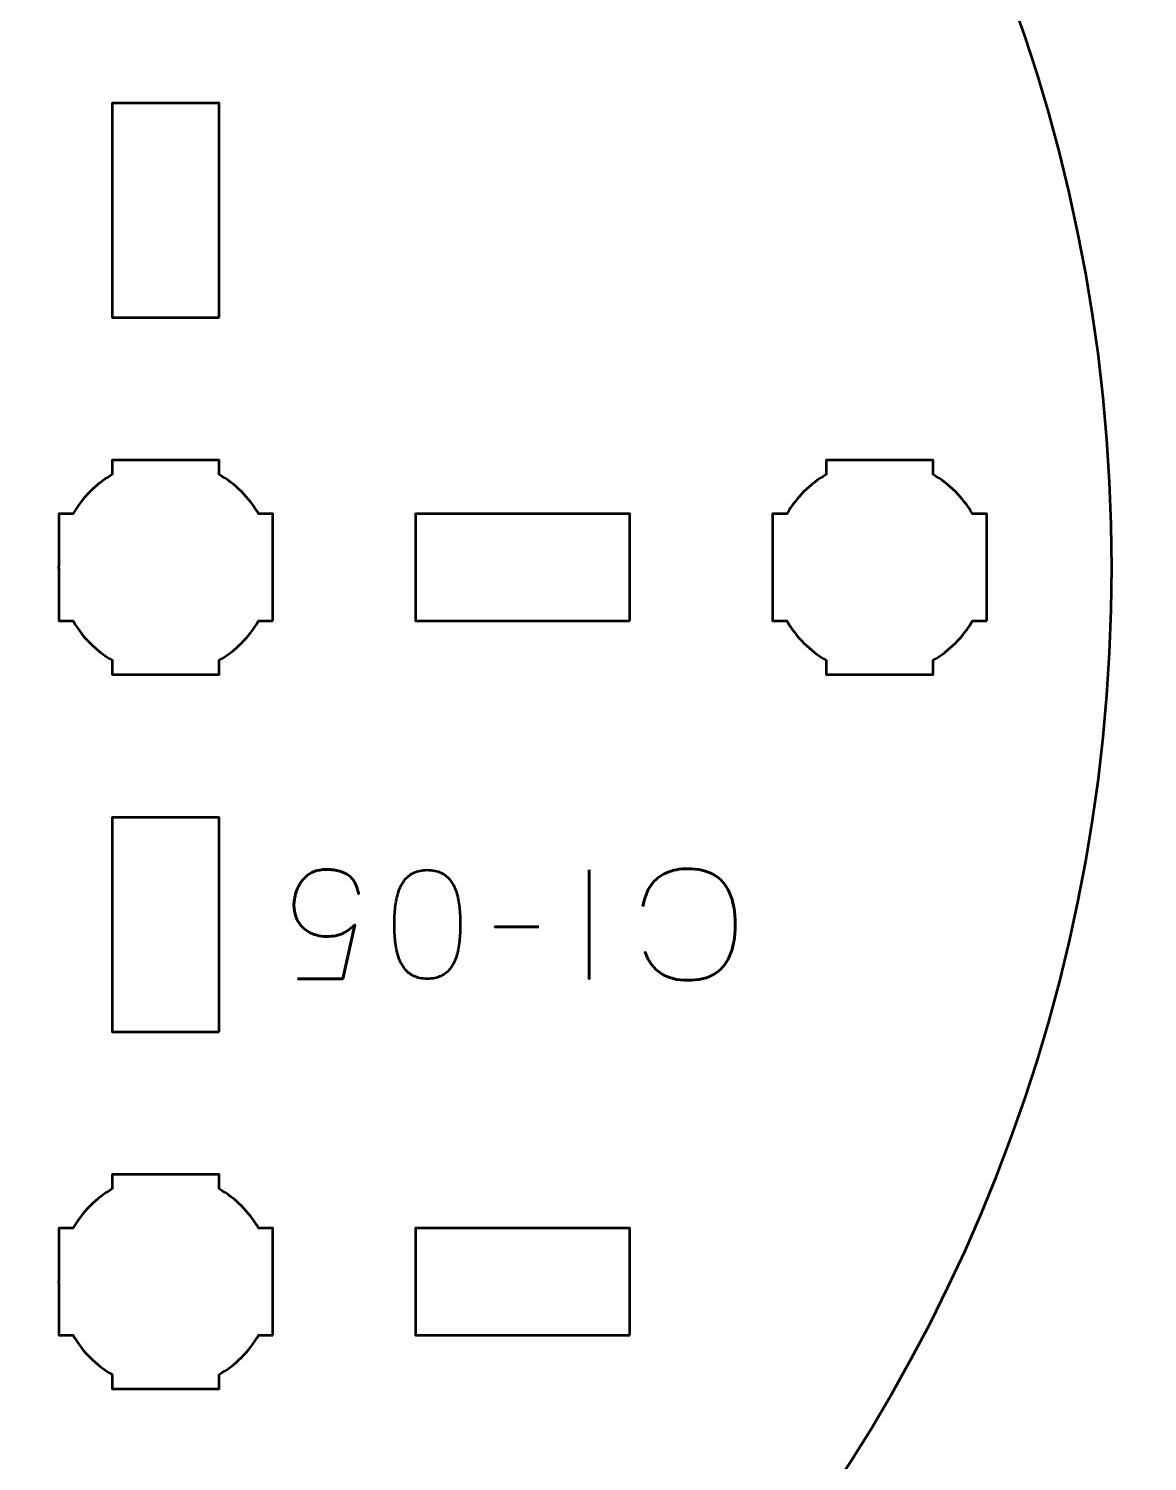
# Model space of a CAD drawing. Header units: centimetres. Extents: x -21.1 to 0, y -29.7 to 0.
# Drawn here: x -7.384 to -4.25, y -13.353 to -9.342 of the extents above; entities that cross this region are included whole.
import ezdxf

# ---------------------------------------------------------------- set-up
doc = ezdxf.new("R2010")
doc.units = ezdxf.units.CM
doc.header["$MEASUREMENT"] = 0
doc.layers.add('Layer 1', color=7, linetype='Continuous')

msp = doc.modelspace()

# ---------------------------------------------------------------- linework, layer by layer
at = {"layer": 'Layer 1', "color": 1, "lineweight": 53}
msp.add_open_spline([(-21.00003, -29.19995), (-21.00003, -29.19995), (-21.00003, -2.29992), (-21.00003, -2.29992), (-21.00003, -2.29992), (-21.00003, -2.21709), (-20.93286, -2.14992), (-20.85003, -2.14992), (-20.85003, -2.14992), (-20.7672, -2.14992), (-20.70003, -2.08275), (-20.70003, -1.99992), (-20.70003, -1.99992), (-20.70003, -1.91709), (-20.7672, -1.84992), (-20.85003, -1.84992), (-20.85003, -1.84992), (-20.93286, -1.84992), (-21.00003, -1.78275), (-21.00003, -1.69992), (-21.00003, -1.69992), (-21.00003, -1.61709), (-20.93286, -1.54992), (-20.85003, -1.54992), (-20.85003, -1.54992), (-20.7672, -1.54992), (-20.70003, -1.48275), (-20.70003, -1.39992), (-20.70003, -1.39992), (-20.70003, -1.31709), (-20.7672, -1.24992), (-20.85003, -1.24992), (-20.85003, -1.24992), (-20.93286, -1.24992), (-21.00003, -1.18275), (-21.00003, -1.09992), (-21.00003, -1.09992), (-21.00003, -1.09992), (-21.00003, -0.49992), (-21.00003, -0.49992), (-21.00003, -0.49992), (-21.00003, -0.22295), (-20.77694, 0.00004), (-20.49994, 0.00004), (-20.49994, 0.00004), (-20.49994, 0.00004), (-0.50008, 0.00004), (-0.50008, 0.00004), (-0.50008, 0.00004), (-0.22294, 0.00004), (0.00002, -0.22295), (0.00002, -0.49992), (0.00002, -0.49992), (0.00002, -0.49992), (0.00002, -29.19995), (0.00002, -29.19995), (0.00002, -29.19995), (0.00002, -29.47695), (-0.22294, -29.70004), (-0.50008, -29.70004), (-0.50008, -29.70004), (-0.50008, -29.70004), (-20.49994, -29.70004), (-20.49994, -29.70004), (-20.49994, -29.70004), (-20.77694, -29.70004), (-21.00003, -29.47695), (-21.00003, -29.19995)], degree=3, knots=[0, 0, 0, 0, 0.0588235, 0.0588235, 0.0588235, 0.0588235, 0.1176471, 0.1176471, 0.1176471, 0.1176471, 0.1764706, 0.1764706, 0.1764706, 0.1764706, 0.2352941, 0.2352941, 0.2352941, 0.2352941, 0.2941176, 0.2941176, 0.2941176, 0.2941176, 0.3529412, 0.3529412, 0.3529412, 0.3529412, 0.4117647, 0.4117647, 0.4117647, 0.4117647, 0.4705882, 0.4705882, 0.4705882, 0.4705882, 0.5294118, 0.5294118, 0.5294118, 0.5294118, 0.5882353, 0.5882353, 0.5882353, 0.5882353, 0.6470588, 0.6470588, 0.6470588, 0.6470588, 0.7058824, 0.7058824, 0.7058824, 0.7058824, 0.7647059, 0.7647059, 0.7647059, 0.7647059, 0.8235294, 0.8235294, 0.8235294, 0.8235294, 0.8823529, 0.8823529, 0.8823529, 0.8823529, 0.9411765, 0.9411765, 0.9411765, 0.9411765, 1, 1, 1, 1], dxfattribs=at)
at = {"layer": 'Layer 1', "color": 3, "lineweight": 53}
msp.add_open_spline([(-9.00004, -15.5), (-11.56769, -15.5), (-13.65, -13.41769), (-13.65, -10.84997), (-13.65, -10.84997), (-13.65, -8.28231), (-11.56769, -6.2), (-9.00004, -6.2), (-9.00004, -6.2), (-6.43231, -6.2), (-4.35, -8.28231), (-4.35, -10.84997), (-4.35, -10.84997), (-4.35, -13.41769), (-6.43231, -15.5), (-9.00004, -15.5)], degree=3, knots=[0, 0, 0, 0, 0.25, 0.25, 0.25, 0.25, 0.5, 0.5, 0.5, 0.5, 0.75, 0.75, 0.75, 0.75, 1, 1, 1, 1], dxfattribs=at)
at = {"layer": 'Layer 1', "lineweight": 53}
for points, knots in [([(-6.85003, -10.15002), (-6.85003, -10.15002), (-7.15003, -10.15002), (-7.15003, -10.15002), (-7.15003, -10.15002), (-7.15003, -10.15002), (-7.15003, -9.55002), (-7.15003, -9.55002), (-7.15003, -9.55002), (-7.15003, -9.55002), (-6.85003, -9.55002), (-6.85003, -9.55002), (-6.85003, -9.55002), (-6.85003, -9.55002), (-6.85003, -10.15002), (-6.85003, -10.15002)], [0, 0, 0, 0, 0.25, 0.25, 0.25, 0.25, 0.5, 0.5, 0.5, 0.5, 0.75, 0.75, 0.75, 0.75, 1, 1, 1, 1]), ([(-6.7, -11.0001), (-6.7, -11.0001), (-6.7402, -11.0001), (-6.7402, -11.0001), (-6.7402, -11.0001), (-6.76653, -11.04562), (-6.80449, -11.08355), (-6.85, -11.10988), (-6.85, -11.10988), (-6.85, -11.10988), (-6.85, -11.1501), (-6.85, -11.1501), (-6.85, -11.1501), (-6.85, -11.1501), (-7.15, -11.1501), (-7.15, -11.1501), (-7.15, -11.1501), (-7.15, -11.1501), (-7.15, -11.10991), (-7.15, -11.10991), (-7.15, -11.10991), (-7.19553, -11.08358), (-7.23352, -11.04563), (-7.25988, -11.0001), (-7.25988, -11.0001), (-7.25988, -11.0001), (-7.3, -11.0001), (-7.3, -11.0001), (-7.3, -11.0001), (-7.3, -11.0001), (-7.3, -10.85468), (-7.3, -10.85468), (-7.3, -10.85468), (-7.3, -10.85468), (-7.30006, -10.85003), (-7.30006, -10.85003), (-7.30006, -10.85003), (-7.30006, -10.85003), (-7.3, -10.84539), (-7.3, -10.84539), (-7.3, -10.84539), (-7.3, -10.84539), (-7.3, -10.7001), (-7.3, -10.7001), (-7.3, -10.7001), (-7.3, -10.7001), (-7.25993, -10.7001), (-7.25993, -10.7001), (-7.25993, -10.7001), (-7.23358, -10.65453), (-7.19558, -10.61652), (-7.15, -10.59016), (-7.15, -10.59016), (-7.15, -10.59016), (-7.15, -10.5501), (-7.15, -10.5501), (-7.15, -10.5501), (-7.15, -10.5501), (-7.00672, -10.5501), (-7.00672, -10.5501), (-7.00672, -10.5501), (-7.00672, -10.5501), (-7.00005, -10.55002), (-7.00005, -10.55002), (-7.00005, -10.55002), (-7.00005, -10.55002), (-6.99337, -10.5501), (-6.99337, -10.5501), (-6.99337, -10.5501), (-6.99337, -10.5501), (-6.85, -10.5501), (-6.85, -10.5501), (-6.85, -10.5501), (-6.85, -10.5501), (-6.85, -10.5902), (-6.85, -10.5902), (-6.85, -10.5902), (-6.80446, -10.61656), (-6.76648, -10.65455), (-6.74015, -10.7001), (-6.74015, -10.7001), (-6.74015, -10.7001), (-6.7, -10.7001), (-6.7, -10.7001), (-6.7, -10.7001), (-6.7, -10.7001), (-6.7, -11.0001), (-6.7, -11.0001)], [0, 0, 0, 0, 0.0454545, 0.0454545, 0.0454545, 0.0454545, 0.0909091, 0.0909091, 0.0909091, 0.0909091, 0.1363636, 0.1363636, 0.1363636, 0.1363636, 0.1818182, 0.1818182, 0.1818182, 0.1818182, 0.2272727, 0.2272727, 0.2272727, 0.2272727, 0.2727273, 0.2727273, 0.2727273, 0.2727273, 0.3181818, 0.3181818, 0.3181818, 0.3181818, 0.3636364, 0.3636364, 0.3636364, 0.3636364, 0.4090909, 0.4090909, 0.4090909, 0.4090909, 0.4545455, 0.4545455, 0.4545455, 0.4545455, 0.5, 0.5, 0.5, 0.5, 0.5454545, 0.5454545, 0.5454545, 0.5454545, 0.5909091, 0.5909091, 0.5909091, 0.5909091, 0.6363636, 0.6363636, 0.6363636, 0.6363636, 0.6818182, 0.6818182, 0.6818182, 0.6818182, 0.7272727, 0.7272727, 0.7272727, 0.7272727, 0.7727273, 0.7727273, 0.7727273, 0.7727273, 0.8181818, 0.8181818, 0.8181818, 0.8181818, 0.8636364, 0.8636364, 0.8636364, 0.8636364, 0.9090909, 0.9090909, 0.9090909, 0.9090909, 0.9545455, 0.9545455, 0.9545455, 0.9545455, 1, 1, 1, 1]), ([(-4.7, -11.0001), (-4.7, -11.0001), (-4.7402, -11.0001), (-4.7402, -11.0001), (-4.7402, -11.0001), (-4.76653, -11.04562), (-4.80449, -11.08355), (-4.85, -11.10988), (-4.85, -11.10988), (-4.85, -11.10988), (-4.85, -11.1501), (-4.85, -11.1501), (-4.85, -11.1501), (-4.85, -11.1501), (-5.15, -11.1501), (-5.15, -11.1501), (-5.15, -11.1501), (-5.15, -11.1501), (-5.15, -11.10991), (-5.15, -11.10991), (-5.15, -11.10991), (-5.19553, -11.08358), (-5.23352, -11.04563), (-5.25988, -11.0001), (-5.25988, -11.0001), (-5.25988, -11.0001), (-5.3, -11.0001), (-5.3, -11.0001), (-5.3, -11.0001), (-5.3, -11.0001), (-5.3, -10.85468), (-5.3, -10.85468), (-5.3, -10.85468), (-5.3, -10.85468), (-5.30006, -10.85003), (-5.30006, -10.85003), (-5.30006, -10.85003), (-5.30006, -10.85003), (-5.3, -10.84539), (-5.3, -10.84539), (-5.3, -10.84539), (-5.3, -10.84539), (-5.3, -10.7001), (-5.3, -10.7001), (-5.3, -10.7001), (-5.3, -10.7001), (-5.25993, -10.7001), (-5.25993, -10.7001), (-5.25993, -10.7001), (-5.23358, -10.65453), (-5.19558, -10.61652), (-5.15, -10.59016), (-5.15, -10.59016), (-5.15, -10.59016), (-5.15, -10.5501), (-5.15, -10.5501), (-5.15, -10.5501), (-5.15, -10.5501), (-5.00672, -10.5501), (-5.00672, -10.5501), (-5.00672, -10.5501), (-5.00672, -10.5501), (-5.00005, -10.55002), (-5.00005, -10.55002), (-5.00005, -10.55002), (-5.00005, -10.55002), (-4.99337, -10.5501), (-4.99337, -10.5501), (-4.99337, -10.5501), (-4.99337, -10.5501), (-4.85, -10.5501), (-4.85, -10.5501), (-4.85, -10.5501), (-4.85, -10.5501), (-4.85, -10.5902), (-4.85, -10.5902), (-4.85, -10.5902), (-4.80446, -10.61656), (-4.76648, -10.65455), (-4.74015, -10.7001), (-4.74015, -10.7001), (-4.74015, -10.7001), (-4.7, -10.7001), (-4.7, -10.7001), (-4.7, -10.7001), (-4.7, -10.7001), (-4.7, -11.0001), (-4.7, -11.0001)], [0, 0, 0, 0, 0.0454545, 0.0454545, 0.0454545, 0.0454545, 0.0909091, 0.0909091, 0.0909091, 0.0909091, 0.1363636, 0.1363636, 0.1363636, 0.1363636, 0.1818182, 0.1818182, 0.1818182, 0.1818182, 0.2272727, 0.2272727, 0.2272727, 0.2272727, 0.2727273, 0.2727273, 0.2727273, 0.2727273, 0.3181818, 0.3181818, 0.3181818, 0.3181818, 0.3636364, 0.3636364, 0.3636364, 0.3636364, 0.4090909, 0.4090909, 0.4090909, 0.4090909, 0.4545455, 0.4545455, 0.4545455, 0.4545455, 0.5, 0.5, 0.5, 0.5, 0.5454545, 0.5454545, 0.5454545, 0.5454545, 0.5909091, 0.5909091, 0.5909091, 0.5909091, 0.6363636, 0.6363636, 0.6363636, 0.6363636, 0.6818182, 0.6818182, 0.6818182, 0.6818182, 0.7272727, 0.7272727, 0.7272727, 0.7272727, 0.7727273, 0.7727273, 0.7727273, 0.7727273, 0.8181818, 0.8181818, 0.8181818, 0.8181818, 0.8636364, 0.8636364, 0.8636364, 0.8636364, 0.9090909, 0.9090909, 0.9090909, 0.9090909, 0.9545455, 0.9545455, 0.9545455, 0.9545455, 1, 1, 1, 1]), ([(-5.70005, -11.00014), (-5.70005, -11.00014), (-6.30005, -11.00014), (-6.30005, -11.00014), (-6.30005, -11.00014), (-6.30005, -11.00014), (-6.30005, -10.70014), (-6.30005, -10.70014), (-6.30005, -10.70014), (-6.30005, -10.70014), (-5.70005, -10.70014), (-5.70005, -10.70014), (-5.70005, -10.70014), (-5.70005, -10.70014), (-5.70005, -11.00014), (-5.70005, -11.00014)], [0, 0, 0, 0, 0.25, 0.25, 0.25, 0.25, 0.5, 0.5, 0.5, 0.5, 0.75, 0.75, 0.75, 0.75, 1, 1, 1, 1]), ([(-6.85003, -12.15009), (-6.85003, -12.15009), (-7.15003, -12.15009), (-7.15003, -12.15009), (-7.15003, -12.15009), (-7.15003, -12.15009), (-7.15003, -11.55008), (-7.15003, -11.55008), (-7.15003, -11.55008), (-7.15003, -11.55008), (-6.85003, -11.55008), (-6.85003, -11.55008), (-6.85003, -11.55008), (-6.85003, -11.55008), (-6.85003, -12.15009), (-6.85003, -12.15009)], [0, 0, 0, 0, 0.25, 0.25, 0.25, 0.25, 0.5, 0.5, 0.5, 0.5, 0.75, 0.75, 0.75, 0.75, 1, 1, 1, 1]), ([(-6.7, -13.0001), (-6.7, -13.0001), (-6.7402, -13.0001), (-6.7402, -13.0001), (-6.7402, -13.0001), (-6.76653, -13.04562), (-6.80449, -13.08355), (-6.85, -13.10988), (-6.85, -13.10988), (-6.85, -13.10988), (-6.85, -13.1501), (-6.85, -13.1501), (-6.85, -13.1501), (-6.85, -13.1501), (-7.15, -13.1501), (-7.15, -13.1501), (-7.15, -13.1501), (-7.15, -13.1501), (-7.15, -13.10991), (-7.15, -13.10991), (-7.15, -13.10991), (-7.19553, -13.08358), (-7.23352, -13.04563), (-7.25988, -13.0001), (-7.25988, -13.0001), (-7.25988, -13.0001), (-7.3, -13.0001), (-7.3, -13.0001), (-7.3, -13.0001), (-7.3, -13.0001), (-7.3, -12.85468), (-7.3, -12.85468), (-7.3, -12.85468), (-7.3, -12.85468), (-7.30006, -12.85003), (-7.30006, -12.85003), (-7.30006, -12.85003), (-7.30006, -12.85003), (-7.3, -12.84539), (-7.3, -12.84539), (-7.3, -12.84539), (-7.3, -12.84539), (-7.3, -12.7001), (-7.3, -12.7001), (-7.3, -12.7001), (-7.3, -12.7001), (-7.25993, -12.7001), (-7.25993, -12.7001), (-7.25993, -12.7001), (-7.23358, -12.65453), (-7.19558, -12.61652), (-7.15, -12.59016), (-7.15, -12.59016), (-7.15, -12.59016), (-7.15, -12.5501), (-7.15, -12.5501), (-7.15, -12.5501), (-7.15, -12.5501), (-7.00672, -12.5501), (-7.00672, -12.5501), (-7.00672, -12.5501), (-7.00672, -12.5501), (-7.00005, -12.55002), (-7.00005, -12.55002), (-7.00005, -12.55002), (-7.00005, -12.55002), (-6.99337, -12.5501), (-6.99337, -12.5501), (-6.99337, -12.5501), (-6.99337, -12.5501), (-6.85, -12.5501), (-6.85, -12.5501), (-6.85, -12.5501), (-6.85, -12.5501), (-6.85, -12.5902), (-6.85, -12.5902), (-6.85, -12.5902), (-6.80446, -12.61656), (-6.76648, -12.65455), (-6.74015, -12.7001), (-6.74015, -12.7001), (-6.74015, -12.7001), (-6.7, -12.7001), (-6.7, -12.7001), (-6.7, -12.7001), (-6.7, -12.7001), (-6.7, -13.0001), (-6.7, -13.0001)], [0, 0, 0, 0, 0.0454545, 0.0454545, 0.0454545, 0.0454545, 0.0909091, 0.0909091, 0.0909091, 0.0909091, 0.1363636, 0.1363636, 0.1363636, 0.1363636, 0.1818182, 0.1818182, 0.1818182, 0.1818182, 0.2272727, 0.2272727, 0.2272727, 0.2272727, 0.2727273, 0.2727273, 0.2727273, 0.2727273, 0.3181818, 0.3181818, 0.3181818, 0.3181818, 0.3636364, 0.3636364, 0.3636364, 0.3636364, 0.4090909, 0.4090909, 0.4090909, 0.4090909, 0.4545455, 0.4545455, 0.4545455, 0.4545455, 0.5, 0.5, 0.5, 0.5, 0.5454545, 0.5454545, 0.5454545, 0.5454545, 0.5909091, 0.5909091, 0.5909091, 0.5909091, 0.6363636, 0.6363636, 0.6363636, 0.6363636, 0.6818182, 0.6818182, 0.6818182, 0.6818182, 0.7272727, 0.7272727, 0.7272727, 0.7272727, 0.7727273, 0.7727273, 0.7727273, 0.7727273, 0.8181818, 0.8181818, 0.8181818, 0.8181818, 0.8636364, 0.8636364, 0.8636364, 0.8636364, 0.9090909, 0.9090909, 0.9090909, 0.9090909, 0.9545455, 0.9545455, 0.9545455, 0.9545455, 1, 1, 1, 1]), ([(-5.70005, -13.00007), (-5.70005, -13.00007), (-6.30005, -13.00007), (-6.30005, -13.00007), (-6.30005, -13.00007), (-6.30005, -13.00007), (-6.30005, -12.70007), (-6.30005, -12.70007), (-6.30005, -12.70007), (-6.30005, -12.70007), (-5.70005, -12.70007), (-5.70005, -12.70007), (-5.70005, -12.70007), (-5.70005, -12.70007), (-5.70005, -13.00007), (-5.70005, -13.00007)], [0, 0, 0, 0, 0.25, 0.25, 0.25, 0.25, 0.5, 0.5, 0.5, 0.5, 0.75, 0.75, 0.75, 0.75, 1, 1, 1, 1])]:
    msp.add_open_spline(points, degree=3, knots=knots, dxfattribs=at)
at = {"layer": 'Layer 1', "color": 5, "lineweight": 53}
for points, knots in [([(-6.63119, -12.00244), (-6.63119, -12.00244), (-6.50419, -12.00244), (-6.50419, -12.00244), (-6.50419, -12.00244), (-6.50419, -12.00244), (-6.47032, -11.85089), (-6.47032, -11.85089), (-6.47032, -11.85089), (-6.47625, -11.85597), (-6.48189, -11.86055), (-6.48733, -11.86458), (-6.48733, -11.86458), (-6.49269, -11.8686), (-6.49833, -11.87198), (-6.50426, -11.87481), (-6.50426, -11.87481), (-6.51026, -11.87763), (-6.51703, -11.87975), (-6.52458, -11.88123), (-6.52458, -11.88123), (-6.5322, -11.88271), (-6.54123, -11.88349), (-6.5516, -11.88349), (-6.5516, -11.88349), (-6.56007, -11.88349), (-6.56854, -11.88236), (-6.577, -11.88003), (-6.577, -11.88003), (-6.58547, -11.87777), (-6.59351, -11.87431), (-6.60113, -11.86973), (-6.60113, -11.86973), (-6.60882, -11.86507), (-6.6156, -11.85928), (-6.62152, -11.8523), (-6.62152, -11.8523), (-6.62752, -11.84531), (-6.63225, -11.83713), (-6.63563, -11.82775), (-6.63563, -11.82775), (-6.63909, -11.81836), (-6.64085, -11.80771), (-6.64092, -11.79586), (-6.64092, -11.79586), (-6.641, -11.79148), (-6.6405, -11.78598), (-6.63951, -11.77949), (-6.63951, -11.77949), (-6.6386, -11.773), (-6.6369, -11.76594), (-6.6345, -11.75846), (-6.6345, -11.75846), (-6.63211, -11.75098), (-6.62872, -11.74357), (-6.62442, -11.73624), (-6.62442, -11.73624), (-6.62011, -11.7289), (-6.61461, -11.7222), (-6.60798, -11.71613), (-6.60798, -11.71613), (-6.60134, -11.71006), (-6.5933, -11.70519), (-6.58392, -11.70152), (-6.58392, -11.70152), (-6.57446, -11.69793), (-6.56338, -11.69602), (-6.55076, -11.69595), (-6.55076, -11.69595), (-6.53566, -11.69602), (-6.52296, -11.69764), (-6.51266, -11.70068), (-6.51266, -11.70068), (-6.50235, -11.70378), (-6.49396, -11.7078), (-6.48747, -11.71288), (-6.48747, -11.71288), (-6.48091, -11.71796), (-6.47583, -11.72354), (-6.47216, -11.7296), (-6.47216, -11.7296), (-6.46849, -11.73567), (-6.46574, -11.74174), (-6.4639, -11.74781), (-6.4639, -11.74781), (-6.46207, -11.75388), (-6.46066, -11.75945), (-6.45974, -11.76453), (-6.45974, -11.76453), (-6.46066, -11.75945), (-6.46207, -11.75388), (-6.4639, -11.74781), (-6.4639, -11.74781), (-6.46574, -11.74174), (-6.46849, -11.73567), (-6.47216, -11.7296), (-6.47216, -11.7296), (-6.47583, -11.72354), (-6.48091, -11.71796), (-6.48747, -11.71288), (-6.48747, -11.71288), (-6.49396, -11.7078), (-6.50235, -11.70378), (-6.51266, -11.70068), (-6.51266, -11.70068), (-6.52296, -11.69764), (-6.53566, -11.69602), (-6.55076, -11.69595), (-6.55076, -11.69595), (-6.56338, -11.69602), (-6.57446, -11.69793), (-6.58392, -11.70152), (-6.58392, -11.70152), (-6.5933, -11.70519), (-6.60134, -11.71006), (-6.60798, -11.71613), (-6.60798, -11.71613), (-6.61461, -11.7222), (-6.62011, -11.7289), (-6.62442, -11.73624), (-6.62442, -11.73624), (-6.62872, -11.74357), (-6.63211, -11.75098), (-6.6345, -11.75846), (-6.6345, -11.75846), (-6.6369, -11.76594), (-6.6386, -11.773), (-6.63951, -11.77949), (-6.63951, -11.77949), (-6.6405, -11.78598), (-6.641, -11.79148), (-6.64092, -11.79586), (-6.64092, -11.79586), (-6.64085, -11.80771), (-6.63909, -11.81836), (-6.63563, -11.82775), (-6.63563, -11.82775), (-6.63225, -11.83713), (-6.62752, -11.84531), (-6.62152, -11.8523), (-6.62152, -11.8523), (-6.6156, -11.85928), (-6.60882, -11.86507), (-6.60113, -11.86973), (-6.60113, -11.86973), (-6.59351, -11.87431), (-6.58547, -11.87777), (-6.577, -11.88003), (-6.577, -11.88003), (-6.56854, -11.88236), (-6.56007, -11.88349), (-6.5516, -11.88349), (-6.5516, -11.88349), (-6.54123, -11.88349), (-6.5322, -11.88271), (-6.52458, -11.88123), (-6.52458, -11.88123), (-6.51703, -11.87975), (-6.51026, -11.87763), (-6.50426, -11.87481), (-6.50426, -11.87481), (-6.49833, -11.87198), (-6.49269, -11.8686), (-6.48733, -11.86458), (-6.48733, -11.86458), (-6.48189, -11.86055), (-6.47625, -11.85597), (-6.47032, -11.85089), (-6.47032, -11.85089), (-6.47032, -11.85089), (-6.50419, -12.00244), (-6.50419, -12.00244), (-6.50419, -12.00244), (-6.50419, -12.00244), (-6.63119, -12.00244), (-6.63119, -12.00244)], [0, 0, 0, 0, 0.0227273, 0.0227273, 0.0227273, 0.0227273, 0.0454545, 0.0454545, 0.0454545, 0.0454545, 0.0681818, 0.0681818, 0.0681818, 0.0681818, 0.0909091, 0.0909091, 0.0909091, 0.0909091, 0.1136364, 0.1136364, 0.1136364, 0.1136364, 0.1363636, 0.1363636, 0.1363636, 0.1363636, 0.1590909, 0.1590909, 0.1590909, 0.1590909, 0.1818182, 0.1818182, 0.1818182, 0.1818182, 0.2045455, 0.2045455, 0.2045455, 0.2045455, 0.2272727, 0.2272727, 0.2272727, 0.2272727, 0.25, 0.25, 0.25, 0.25, 0.2727273, 0.2727273, 0.2727273, 0.2727273, 0.2954545, 0.2954545, 0.2954545, 0.2954545, 0.3181818, 0.3181818, 0.3181818, 0.3181818, 0.3409091, 0.3409091, 0.3409091, 0.3409091, 0.3636364, 0.3636364, 0.3636364, 0.3636364, 0.3863636, 0.3863636, 0.3863636, 0.3863636, 0.4090909, 0.4090909, 0.4090909, 0.4090909, 0.4318182, 0.4318182, 0.4318182, 0.4318182, 0.4545455, 0.4545455, 0.4545455, 0.4545455, 0.4772727, 0.4772727, 0.4772727, 0.4772727, 0.5, 0.5, 0.5, 0.5, 0.5227273, 0.5227273, 0.5227273, 0.5227273, 0.5454545, 0.5454545, 0.5454545, 0.5454545, 0.5681818, 0.5681818, 0.5681818, 0.5681818, 0.5909091, 0.5909091, 0.5909091, 0.5909091, 0.6136364, 0.6136364, 0.6136364, 0.6136364, 0.6363636, 0.6363636, 0.6363636, 0.6363636, 0.6590909, 0.6590909, 0.6590909, 0.6590909, 0.6818182, 0.6818182, 0.6818182, 0.6818182, 0.7045455, 0.7045455, 0.7045455, 0.7045455, 0.7272727, 0.7272727, 0.7272727, 0.7272727, 0.75, 0.75, 0.75, 0.75, 0.7727273, 0.7727273, 0.7727273, 0.7727273, 0.7954545, 0.7954545, 0.7954545, 0.7954545, 0.8181818, 0.8181818, 0.8181818, 0.8181818, 0.8409091, 0.8409091, 0.8409091, 0.8409091, 0.8636364, 0.8636364, 0.8636364, 0.8636364, 0.8863636, 0.8863636, 0.8863636, 0.8863636, 0.9090909, 0.9090909, 0.9090909, 0.9090909, 0.9318182, 0.9318182, 0.9318182, 0.9318182, 0.9545455, 0.9545455, 0.9545455, 0.9545455, 0.9772727, 0.9772727, 0.9772727, 0.9772727, 1, 1, 1, 1]), ([(-6.26713, -11.69722), (-6.28194, -11.69729), (-6.29471, -11.6999), (-6.30537, -11.70498), (-6.30537, -11.70498), (-6.31595, -11.71006), (-6.32477, -11.71733), (-6.33182, -11.72657), (-6.33182, -11.72657), (-6.33881, -11.73588), (-6.34431, -11.74689), (-6.3484, -11.75959), (-6.3484, -11.75959), (-6.35243, -11.77229), (-6.35532, -11.78619), (-6.35694, -11.80143), (-6.35694, -11.80143), (-6.35864, -11.81667), (-6.35948, -11.83269), (-6.35941, -11.84962), (-6.35941, -11.84962), (-6.35948, -11.86648), (-6.35864, -11.8825), (-6.35694, -11.89767), (-6.35694, -11.89767), (-6.35532, -11.91284), (-6.35243, -11.92681), (-6.3484, -11.93951), (-6.3484, -11.93951), (-6.34431, -11.95214), (-6.33881, -11.96314), (-6.33182, -11.97253), (-6.33182, -11.97253), (-6.32477, -11.98184), (-6.31595, -11.98911), (-6.30537, -11.99419), (-6.30537, -11.99419), (-6.29471, -11.99934), (-6.28194, -12.00195), (-6.26713, -12.00202), (-6.26713, -12.00202), (-6.25231, -12.00195), (-6.23954, -11.99934), (-6.22888, -11.99419), (-6.22888, -11.99419), (-6.2183, -11.98911), (-6.20948, -11.98184), (-6.20243, -11.97253), (-6.20243, -11.97253), (-6.19544, -11.96314), (-6.18994, -11.95214), (-6.18585, -11.93951), (-6.18585, -11.93951), (-6.18182, -11.92681), (-6.17893, -11.91284), (-6.17731, -11.89767), (-6.17731, -11.89767), (-6.17562, -11.8825), (-6.17477, -11.86648), (-6.17484, -11.84962), (-6.17484, -11.84962), (-6.17477, -11.83269), (-6.17562, -11.81667), (-6.17731, -11.80143), (-6.17731, -11.80143), (-6.17893, -11.78619), (-6.18182, -11.77229), (-6.18585, -11.75959), (-6.18585, -11.75959), (-6.18994, -11.74689), (-6.19544, -11.73588), (-6.20243, -11.72657), (-6.20243, -11.72657), (-6.20948, -11.71733), (-6.2183, -11.71006), (-6.22888, -11.70498), (-6.22888, -11.70498), (-6.23954, -11.6999), (-6.25231, -11.69729), (-6.26713, -11.69722)], [0, 0, 0, 0, 0.05, 0.05, 0.05, 0.05, 0.1, 0.1, 0.1, 0.1, 0.15, 0.15, 0.15, 0.15, 0.2, 0.2, 0.2, 0.2, 0.25, 0.25, 0.25, 0.25, 0.3, 0.3, 0.3, 0.3, 0.35, 0.35, 0.35, 0.35, 0.4, 0.4, 0.4, 0.4, 0.45, 0.45, 0.45, 0.45, 0.5, 0.5, 0.5, 0.5, 0.55, 0.55, 0.55, 0.55, 0.6, 0.6, 0.6, 0.6, 0.65, 0.65, 0.65, 0.65, 0.7, 0.7, 0.7, 0.7, 0.75, 0.75, 0.75, 0.75, 0.8, 0.8, 0.8, 0.8, 0.85, 0.85, 0.85, 0.85, 0.9, 0.9, 0.9, 0.9, 0.95, 0.95, 0.95, 0.95, 1, 1, 1, 1]), ([(-6.26713, -11.69722), (-6.28194, -11.69729), (-6.29471, -11.6999), (-6.30537, -11.70498), (-6.30537, -11.70498), (-6.31595, -11.71006), (-6.32477, -11.71733), (-6.33182, -11.72657), (-6.33182, -11.72657), (-6.33881, -11.73588), (-6.34431, -11.74689), (-6.3484, -11.75959), (-6.3484, -11.75959), (-6.35243, -11.77229), (-6.35532, -11.78619), (-6.35694, -11.80143), (-6.35694, -11.80143), (-6.35864, -11.81667), (-6.35948, -11.83269), (-6.35941, -11.84962), (-6.35941, -11.84962), (-6.35948, -11.86648), (-6.35864, -11.8825), (-6.35694, -11.89767), (-6.35694, -11.89767), (-6.35532, -11.91284), (-6.35243, -11.92681), (-6.3484, -11.93951), (-6.3484, -11.93951), (-6.34431, -11.95214), (-6.33881, -11.96314), (-6.33182, -11.97253), (-6.33182, -11.97253), (-6.32477, -11.98184), (-6.31595, -11.98911), (-6.30537, -11.99419), (-6.30537, -11.99419), (-6.29471, -11.99934), (-6.28194, -12.00195), (-6.26713, -12.00202), (-6.26713, -12.00202), (-6.25231, -12.00195), (-6.23954, -11.99934), (-6.22888, -11.99419), (-6.22888, -11.99419), (-6.2183, -11.98911), (-6.20948, -11.98184), (-6.20243, -11.97253), (-6.20243, -11.97253), (-6.19544, -11.96314), (-6.18994, -11.95214), (-6.18585, -11.93951), (-6.18585, -11.93951), (-6.18182, -11.92681), (-6.17893, -11.91284), (-6.17731, -11.89767), (-6.17731, -11.89767), (-6.17562, -11.8825), (-6.17477, -11.86648), (-6.17484, -11.84962), (-6.17484, -11.84962), (-6.17477, -11.83269), (-6.17562, -11.81667), (-6.17731, -11.80143), (-6.17731, -11.80143), (-6.17893, -11.78619), (-6.18182, -11.77229), (-6.18585, -11.75959), (-6.18585, -11.75959), (-6.18994, -11.74689), (-6.19544, -11.73588), (-6.20243, -11.72657), (-6.20243, -11.72657), (-6.20948, -11.71733), (-6.2183, -11.71006), (-6.22888, -11.70498), (-6.22888, -11.70498), (-6.23954, -11.6999), (-6.25231, -11.69729), (-6.26713, -11.69722)], [0, 0, 0, 0, 0.05, 0.05, 0.05, 0.05, 0.1, 0.1, 0.1, 0.1, 0.15, 0.15, 0.15, 0.15, 0.2, 0.2, 0.2, 0.2, 0.25, 0.25, 0.25, 0.25, 0.3, 0.3, 0.3, 0.3, 0.35, 0.35, 0.35, 0.35, 0.4, 0.4, 0.4, 0.4, 0.45, 0.45, 0.45, 0.45, 0.5, 0.5, 0.5, 0.5, 0.55, 0.55, 0.55, 0.55, 0.6, 0.6, 0.6, 0.6, 0.65, 0.65, 0.65, 0.65, 0.7, 0.7, 0.7, 0.7, 0.75, 0.75, 0.75, 0.75, 0.8, 0.8, 0.8, 0.8, 0.85, 0.85, 0.85, 0.85, 0.9, 0.9, 0.9, 0.9, 0.95, 0.95, 0.95, 0.95, 1, 1, 1, 1]), ([(-5.81374, -11.69722), (-5.81374, -11.69722), (-5.81374, -12.00244), (-5.81374, -12.00244), (-5.81374, -12.00244), (-5.81374, -12.00244), (-5.81374, -11.69722), (-5.81374, -11.69722)], [0, 0, 0, 0, 0.5, 0.5, 0.5, 0.5, 1, 1, 1, 1]), ([(-5.66388, -11.79967), (-5.65936, -11.77547), (-5.65146, -11.7555), (-5.64038, -11.73984), (-5.64038, -11.73984), (-5.62924, -11.72424), (-5.61498, -11.71267), (-5.59763, -11.70512), (-5.59763, -11.70512), (-5.58034, -11.69757), (-5.56002, -11.69376), (-5.53688, -11.69383), (-5.53688, -11.69383), (-5.50873, -11.69376), (-5.48481, -11.6992), (-5.46519, -11.71027), (-5.46519, -11.71027), (-5.44558, -11.72128), (-5.43062, -11.73828), (-5.42032, -11.76135), (-5.42032, -11.76135), (-5.41002, -11.78443), (-5.40487, -11.81399), (-5.4048, -11.85004), (-5.4048, -11.85004), (-5.40487, -11.88595), (-5.41002, -11.91545), (-5.42032, -11.93852), (-5.42032, -11.93852), (-5.43062, -11.96159), (-5.44558, -11.97866), (-5.46519, -11.98974), (-5.46519, -11.98974), (-5.48481, -12.00082), (-5.50873, -12.00632), (-5.53688, -12.00625), (-5.53688, -12.00625), (-5.56701, -12.00632), (-5.59226, -11.9999), (-5.61251, -11.98699), (-5.61251, -11.98699), (-5.63283, -11.97408), (-5.64772, -11.95411), (-5.6571, -11.92709), (-5.6571, -11.92709), (-5.64772, -11.95411), (-5.63283, -11.97408), (-5.61251, -11.98699), (-5.61251, -11.98699), (-5.59226, -11.9999), (-5.56701, -12.00632), (-5.53688, -12.00625), (-5.53688, -12.00625), (-5.50873, -12.00632), (-5.48481, -12.00082), (-5.46519, -11.98974), (-5.46519, -11.98974), (-5.44558, -11.97866), (-5.43062, -11.96159), (-5.42032, -11.93852), (-5.42032, -11.93852), (-5.41002, -11.91545), (-5.40487, -11.88595), (-5.4048, -11.85004), (-5.4048, -11.85004), (-5.40487, -11.81399), (-5.41002, -11.78443), (-5.42032, -11.76135), (-5.42032, -11.76135), (-5.43062, -11.73828), (-5.44558, -11.72128), (-5.46519, -11.71027), (-5.46519, -11.71027), (-5.48481, -11.6992), (-5.50873, -11.69376), (-5.53688, -11.69383), (-5.53688, -11.69383), (-5.56002, -11.69376), (-5.58034, -11.69757), (-5.59763, -11.70512), (-5.59763, -11.70512), (-5.61498, -11.71267), (-5.62924, -11.72424), (-5.64038, -11.73984), (-5.64038, -11.73984), (-5.65146, -11.7555), (-5.65936, -11.77547), (-5.66388, -11.79967)], [0, 0, 0, 0, 0.0454545, 0.0454545, 0.0454545, 0.0454545, 0.0909091, 0.0909091, 0.0909091, 0.0909091, 0.1363636, 0.1363636, 0.1363636, 0.1363636, 0.1818182, 0.1818182, 0.1818182, 0.1818182, 0.2272727, 0.2272727, 0.2272727, 0.2272727, 0.2727273, 0.2727273, 0.2727273, 0.2727273, 0.3181818, 0.3181818, 0.3181818, 0.3181818, 0.3636364, 0.3636364, 0.3636364, 0.3636364, 0.4090909, 0.4090909, 0.4090909, 0.4090909, 0.4545455, 0.4545455, 0.4545455, 0.4545455, 0.5, 0.5, 0.5, 0.5, 0.5454545, 0.5454545, 0.5454545, 0.5454545, 0.5909091, 0.5909091, 0.5909091, 0.5909091, 0.6363636, 0.6363636, 0.6363636, 0.6363636, 0.6818182, 0.6818182, 0.6818182, 0.6818182, 0.7272727, 0.7272727, 0.7272727, 0.7272727, 0.7727273, 0.7727273, 0.7727273, 0.7727273, 0.8181818, 0.8181818, 0.8181818, 0.8181818, 0.8636364, 0.8636364, 0.8636364, 0.8636364, 0.9090909, 0.9090909, 0.9090909, 0.9090909, 0.9545455, 0.9545455, 0.9545455, 0.9545455, 1, 1, 1, 1]), ([(-5.95471, -11.85682), (-5.95471, -11.85682), (-6.0779, -11.85682), (-6.0779, -11.85682), (-6.0779, -11.85682), (-6.0779, -11.85682), (-5.95471, -11.85682), (-5.95471, -11.85682)], [0, 0, 0, 0, 0.5, 0.5, 0.5, 0.5, 1, 1, 1, 1])]:
    msp.add_open_spline(points, degree=3, knots=knots, dxfattribs=at)

doc.saveas('drawing.dxf')
